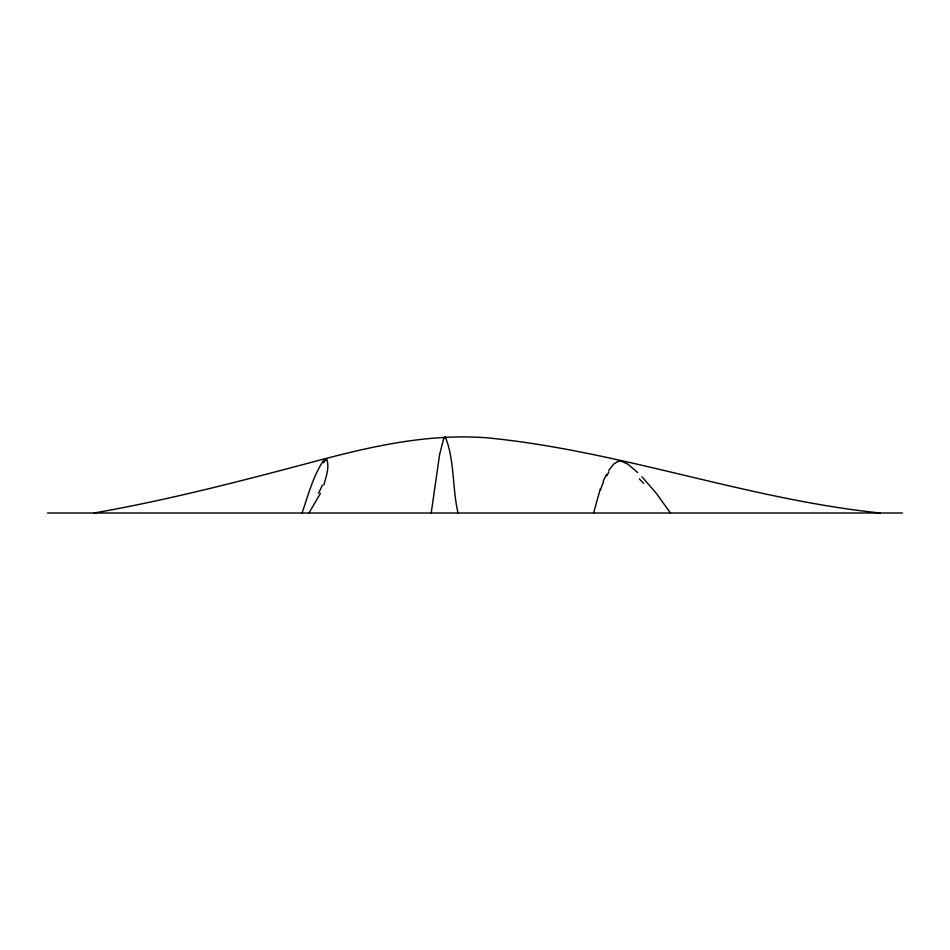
<?xml version="1.0" encoding="UTF-8"?>
<svg xmlns="http://www.w3.org/2000/svg" width="950" height="950" viewBox="0 0 950 950"><rect width="100%" height="100%" fill="white"/><g stroke="black" fill="none" stroke-linecap="round" stroke-linejoin="round"><path stroke-width="1.43" d="M431.217 513L439.601 454.599L443.864 437.914M593.607 513L600.317 488.811M302.041 513C308.418 494.736 313.286 474.964 324.603 458.992M323.867 485.07C325.992 476.734 329.971 466.83 326.456 458.529M603.226 481.151L606.516 474.335M320.471 493.311L308.964 513M608.736 470.511L613.557 464.241L617.643 461.534M94.133 513C168.874 499.938 242.333 480.688 315.602 461.237C371.533 446.262 429.222 433.236 487.516 437.867C620.552 450.834 747.436 499.415 880.329 513M47.5 513L902.5 513M621.264 461.178L627.926 464.194L637.699 472.542M445.348 437.107C454.836 460.667 452.212 488.431 458.031 513M641.915 476.722L656.094 493.062L670.462 513M600.507 489.879A232.144 48.64 86.6 0 1 603.369 482.101M606.801 475.808A326.432 74.623 83.5 0 1 608.986 471.829M617.654 461.605A130.958 31.113 81 0 1 621.241 461.071M639.314 478.871A558.149 108.395 71.2 0 1 643.566 483.407M322.323 485.058A427.132 159.576 -3 0 1 318.44 493.252M323.665 462.781A125.863 10.973 -74.6 0 1 326.183 459.562M443.864 438.199A95 8.324 -89 0 1 445.348 437.048"/></g></svg>
